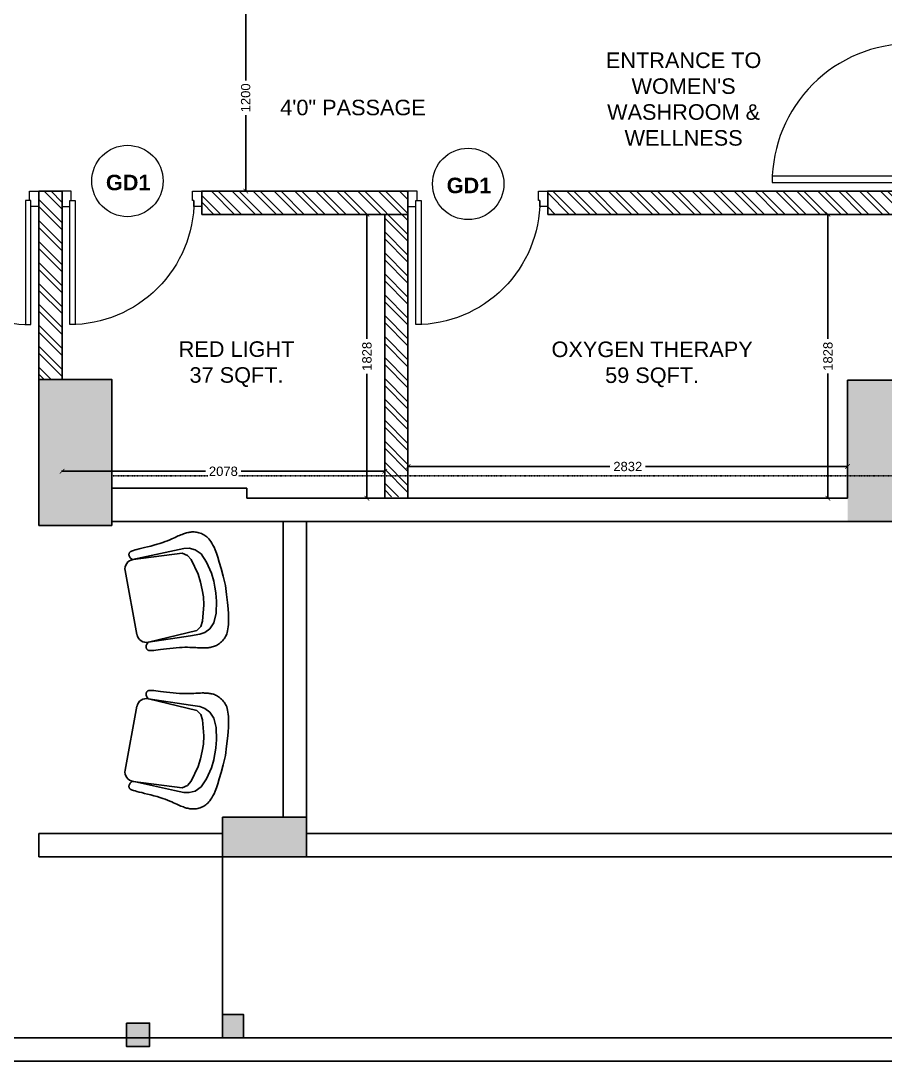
# Model space of a CAD drawing. Header units: millimetres. Extents: x 1464389 to 1998638, y -29162 to 256806.
# Drawn here: x 1623684 to 1629252, y 203729 to 210429 of the extents above; entities that cross this region are included whole.
import ezdxf

# ---------------------------------------------------------------- set-up
doc = ezdxf.new("R2010")
doc.units = ezdxf.units.MM
doc.header["$LTSCALE"] = 15
doc.header["$PDMODE"] = 35
doc.linetypes.add('DASHED2', pattern=[0.375, 0.25, -0.125])
doc.layers.get('0').update_dxf_attribs({"lineweight": 5})
for name, color, linetype in [('A-TEXT', 4, 'Continuous'), ('GFC Columns', 6, 'Continuous'), ('GFC Walls', 14, 'Continuous'), ('NEW WALL', 5, 'Continuous'), ('S-col-3', 3, 'Continuous'), ('Text', 250, 'Continuous')]:
    doc.layers.add(name, color=color, linetype=linetype)
for name, color, linetype, lineweight in [('A-Walls', 1, 'Continuous', 30), ('dimension', 1, 'Continuous', 25), ('DOOR', 124, 'Continuous', 9), ('floor raising', 210, 'Continuous', 9), ('Hatch', 252, 'Continuous', 15), ('ledge wall line', 252, 'Continuous', 13)]:
    doc.layers.add(name, color=color, linetype=linetype, lineweight=lineweight)
doc.layers.add('Furnitures', color=7, linetype='Continuous', lineweight=25, true_color=0x753b00)
doc.styles.add('ARIAL', font='arial.ttf')
doc.dimstyles.new('SC-25', dxfattribs={"dimtxt": 60, "dimasz": 30, "dimexe": 0, "dimexo": 0, "dimgap": 25, "dimtad": 0, "dimdec": 0, "dimzin": 0, "dimdsep": 46, "dimtxsty": 'ARIAL', "dimblk": 'ARCHTICK', "dimcen": 0.09, "dimdle": 3, "dimclrd": 251, "dimclre": 251, "dimclrt": 1, "dimadec": 0, "dimazin": 0, "dimtfac": 1, "dimtdec": 0, "dimtofl": 0, "dimtmove": 0, "dimatfit": 2, "dimfxl": 100, "dimtolj": 1, "dimtzin": 0, "dimarcsym": 0})

# ---------------------------------------------------------------- blocks, each defined once
blk = doc.blocks.new('single chir')
for p, q in [((-369961.9, -37581.5), (-369968.9, -37586.1)), ((-369954.8, -37577.3), (-369961.9, -37581.5)), ((-369947.5, -37573.5), (-369954.8, -37577.3)), ((-369940.1, -37570.3), (-369947.5, -37573.5)), ((-369932.7, -37567.4), (-369940.1, -37570.3)), ((-369925.4, -37565.1), (-369932.7, -37567.4)), ((-369918.3, -37563.2), (-369925.4, -37565.1)), ((-369911.2, -37561.8), (-369918.3, -37563.2)), ((-369904.1, -37560.8), (-369911.2, -37561.8)), ((-369897.2, -37560.2), (-369904.1, -37560.8)), ((-369890.2, -37560), (-369897.2, -37560.2)), ((-369883.3, -37560.1), (-369890.2, -37560)), ((-369876.3, -37560.4), (-369883.3, -37560.1)), ((-369869.2, -37561), (-369876.3, -37560.4)), ((-369862.1, -37561.8), (-369869.2, -37561)), ((-369854.8, -37562.8), (-369862.1, -37561.8)), ((-369847.2, -37564), (-369854.8, -37562.8)), ((-369839.3, -37565.5), (-369847.2, -37564)), ((-369831, -37567.2), (-369839.3, -37565.5)), ((-369822.2, -37569.3), (-369831, -37567.2)), ((-369812.8, -37571.5), (-369822.2, -37569.3)), ((-369802.7, -37574.1), (-369812.8, -37571.5)), ((-369791.9, -37577), (-369802.7, -37574.1)), ((-369780.3, -37580), (-369791.9, -37577)), ((-369767.7, -37583.3), (-369780.3, -37580)), ((-370014.2, -37642.7), (-370018.8, -37654.1)), ((-370009.4, -37632.6), (-370014.2, -37642.7)), ((-370004.5, -37623.7), (-370009.4, -37632.6)), ((-369999.3, -37615.8), (-370004.5, -37623.7)), ((-369993.9, -37608.7), (-369999.3, -37615.8)), ((-369988.1, -37602.3), (-369993.9, -37608.7)), ((-369982.1, -37596.5), (-369988.1, -37602.3)), ((-369975.6, -37591.1), (-369982.1, -37596.5)), ((-369968.9, -37586.1), (-369975.6, -37591.1)), ((-369754.1, -37586.6), (-369767.7, -37583.3)), ((-369739.5, -37589.9), (-369754.1, -37586.6)), ((-369723.7, -37593), (-369739.5, -37589.9)), ((-369706.7, -37596.1), (-369723.7, -37593)), ((-369688.3, -37598.8), (-369706.7, -37596.1)), ((-369668.7, -37601.3), (-369688.3, -37598.8)), ((-369648.1, -37603.5), (-369668.7, -37601.3)), ((-369627.2, -37605.4), (-369648.1, -37603.5)), ((-369606.5, -37607.1), (-369627.2, -37605.4)), ((-369586.4, -37608.6), (-369606.5, -37607.1)), ((-369567.6, -37609.9), (-369586.4, -37608.6)), ((-369550.5, -37611.2), (-369567.6, -37609.9)), ((-369535.6, -37612.3), (-369550.5, -37611.2)), ((-369523.3, -37613.5), (-369535.6, -37612.3)), ((-369513.5, -37614.6), (-369523.3, -37613.5)), ((-369505.8, -37615.7), (-369513.5, -37614.6)), ((-369499.8, -37616.8), (-369505.8, -37615.7)), ((-369495.4, -37617.9), (-369499.8, -37616.8)), ((-369492.1, -37619.1), (-369495.4, -37617.9)), ((-369489.6, -37620.4), (-369492.1, -37619.1)), ((-369487.6, -37621.8), (-369489.6, -37620.4)), ((-369485.9, -37623.3), (-369487.6, -37621.8)), ((-369484.3, -37624.9), (-369485.9, -37623.3)), ((-369482.9, -37626.7), (-369484.3, -37624.9)), ((-369481.8, -37628.6), (-369482.9, -37626.7)), ((-369480.8, -37630.8), (-369481.8, -37628.6)), ((-369481.8, -37653.1), (-369480.3, -37649)), ((-369480, -37633.2), (-369480.8, -37630.8)), ((-369480.3, -37649), (-369479.5, -37645.3)), ((-369479.5, -37635.8), (-369480, -37633.2)), ((-369479.2, -37638.7), (-369479.5, -37635.8)), ((-369479.5, -37645.3), (-369479.2, -37641.8)), ((-369479.2, -37641.8), (-369479.2, -37638.7)), ((-370032.1, -37699.2), (-370036.4, -37721)), ((-370027.7, -37681.7), (-370032.1, -37699.2)), ((-370023.3, -37667), (-370027.7, -37681.7)), ((-370018.8, -37654.1), (-370023.3, -37667)), ((-369937.6, -37710.5), (-369964.5, -37767.8)), ((-369905.4, -37677.5), (-369937.6, -37710.5)), ((-369868, -37661.3), (-369905.4, -37677.5)), ((-369869.1, -37735.8), (-369850, -37704.4)), ((-369834.4, -37656.2), (-369868, -37661.3)), ((-369850, -37704.4), (-369819.9, -37684.4)), ((-369773, -37659), (-369834.4, -37656.2)), ((-369819.9, -37684.4), (-369500.4, -37672.2)), ((-369497.1, -37672.2), (-369773, -37659)), ((-369503.1, -37672.7), (-369503.1, -37672.3)), ((-369502.4, -37672.3), (-369503.1, -37672.7)), ((-369497.1, -37672.2), (-369491.6, -37666.9)), ((-369491.6, -37666.9), (-369487.3, -37662)), ((-369487.3, -37662), (-369484.1, -37657.4)), ((-369484.1, -37657.4), (-369481.8, -37653.1)), ((-370045.1, -37781.9), (-370049.4, -37823.6)), ((-370040.8, -37748.1), (-370045.1, -37781.9)), ((-370036.4, -37721), (-370040.8, -37748.1)), ((-369964.5, -37767.8), (-369982.4, -37843.9)), ((-369896.7, -37835.9), (-369869.1, -37735.8)), ((-369437.2, -37733.9), (-369443.6, -38153.1)), ((-370049.4, -37823.6), (-370053.8, -37874.6)), ((-369982.4, -37843.9), (-369988.8, -37896)), ((-369904.9, -37888), (-369896.7, -37835.9)), ((-370053.8, -37874.6), (-370058.2, -37935.9)), ((-369988.8, -37896), (-369989.5, -37937)), ((-369905.7, -37938.2), (-369904.9, -37888)), ((-370055.7, -37996.2), (-370058.2, -37935.9)), ((-369990, -37974.3), (-369989.4, -37933.4)), ((-369985.2, -38026.6), (-369990, -37974.3)), ((-369906.4, -37984.8), (-369905.7, -37938.2)), ((-369899.8, -38037.1), (-369906.4, -37984.8)), ((-370052.8, -38046.3), (-370055.7, -37996.2)), ((-370049.7, -38087.5), (-370052.8, -38046.3)), ((-369969.7, -38103.2), (-369985.2, -38026.6)), ((-369875.3, -38138), (-369899.8, -38037.1)), ((-370046.5, -38121), (-370049.7, -38087.5)), ((-369944.5, -38161.3), (-369969.7, -38103.2)), ((-370043, -38148), (-370046.5, -38121)), ((-370039.3, -38169.7), (-370043, -38148)), ((-370035.5, -38187.4), (-370039.3, -38169.7)), ((-369913.4, -38195.3), (-369944.5, -38161.3)), ((-369857.1, -38170), (-369875.3, -38138)), ((-369827.7, -38190.9), (-369857.1, -38170)), ((-370031.5, -38202.2), (-370035.5, -38187.4)), ((-370027.4, -38215.2), (-370031.5, -38202.2)), ((-370023.2, -38226.8), (-370027.4, -38215.2)), ((-370018.7, -38237), (-370023.2, -38226.8)), ((-370014, -38246.1), (-370018.7, -38237)), ((-370009.1, -38254.1), (-370014, -38246.1)), ((-369876.4, -38212.7), (-369913.4, -38195.3)), ((-369843, -38218.8), (-369876.4, -38212.7)), ((-369781.6, -38217.8), (-369843, -38218.8)), ((-369508.6, -38212.9), (-369827.7, -38190.9)), ((-369505.4, -38213.1), (-369781.6, -38217.8)), ((-369505.4, -38213.1), (-369500.1, -38218.5)), ((-369500.1, -38218.5), (-369495.9, -38223.5)), ((-369495.9, -38223.5), (-369492.9, -38228.3)), ((-369492.9, -38228.3), (-369490.7, -38232.7)), ((-369490.7, -38232.7), (-369489.3, -38236.7)), ((-369489.5, -38252.6), (-369490.3, -38255)), ((-369488.9, -38250), (-369489.5, -38252.6)), ((-369489.3, -38236.7), (-369488.6, -38240.5)), ((-369488.5, -38247.2), (-369488.9, -38250)), ((-369488.6, -38240.5), (-369488.4, -38244)), ((-369488.4, -38244), (-369488.5, -38247.2)), ((-370003.9, -38261.3), (-370009.1, -38254.1)), ((-369998.3, -38267.9), (-370003.9, -38261.3)), ((-369992.4, -38273.9), (-369998.3, -38267.9)), ((-369986.2, -38279.5), (-369992.4, -38273.9)), ((-369979.6, -38284.7), (-369986.2, -38279.5)), ((-369972.8, -38289.5), (-369979.6, -38284.7)), ((-369965.7, -38293.9), (-369972.8, -38289.5)), ((-369958.5, -38297.9), (-369965.7, -38293.9)), ((-369951.3, -38301.4), (-369958.5, -38297.9)), ((-369944, -38304.5), (-369951.3, -38301.4)), ((-369936.8, -38307), (-369944, -38304.5)), ((-369929.7, -38309.1), (-369936.8, -38307)), ((-369922.6, -38310.7), (-369929.7, -38309.1)), ((-369915.6, -38311.9), (-369922.6, -38310.7)), ((-369908.7, -38312.7), (-369915.6, -38311.9)), ((-369901.7, -38313.2), (-369908.7, -38312.7)), ((-369894.8, -38313.4), (-369901.7, -38313.2)), ((-369887.8, -38313.2), (-369894.8, -38313.4)), ((-369880.7, -38312.9), (-369887.8, -38313.2)), ((-369873.6, -38312.3), (-369880.7, -38312.9)), ((-369866.2, -38311.5), (-369873.6, -38312.3)), ((-369858.6, -38310.5), (-369866.2, -38311.5)), ((-369850.7, -38309.2), (-369858.6, -38310.5)), ((-369842.3, -38307.8), (-369850.7, -38309.2)), ((-369833.5, -38306), (-369842.3, -38307.8)), ((-369824, -38304), (-369833.5, -38306)), ((-369813.9, -38301.8), (-369824, -38304)), ((-369803, -38299.3), (-369813.9, -38301.8)), ((-369791.2, -38296.5), (-369803, -38299.3)), ((-369778.6, -38293.7), (-369791.2, -38296.5)), ((-369764.9, -38290.8), (-369778.6, -38293.7)), ((-369750.2, -38288), (-369764.9, -38290.8)), ((-369734.3, -38285.3), (-369750.2, -38288)), ((-369717.2, -38282.8), (-369734.3, -38285.3)), ((-369698.7, -38280.6), (-369717.2, -38282.8)), ((-369679, -38278.7), (-369698.7, -38280.6)), ((-369658.4, -38277.2), (-369679, -38278.7)), ((-369637.5, -38275.9), (-369658.4, -38277.2)), ((-369616.7, -38274.8), (-369637.5, -38275.9)), ((-369596.6, -38273.9), (-369616.7, -38274.8)), ((-369577.7, -38273.2), (-369596.6, -38273.9)), ((-369560.6, -38272.4), (-369577.7, -38273.2)), ((-369545.7, -38271.7), (-369560.6, -38272.4)), ((-369533.4, -38271), (-369545.7, -38271.7)), ((-369523.5, -38270.2), (-369533.4, -38271)), ((-369515.8, -38269.3), (-369523.5, -38270.2)), ((-369509.8, -38268.4), (-369515.8, -38269.3)), ((-369505.3, -38267.4), (-369509.8, -38268.4)), ((-369502, -38266.3), (-369505.3, -38267.4)), ((-369499.5, -38265.1), (-369502, -38266.3)), ((-369497.5, -38263.8), (-369499.5, -38265.1)), ((-369495.7, -38262.3), (-369497.5, -38263.8)), ((-369494, -38260.8), (-369495.7, -38262.3)), ((-369492.6, -38259), (-369494, -38260.8)), ((-369491.4, -38257.1), (-369492.6, -38259)), ((-369490.3, -38255), (-369491.4, -38257.1))]:
    blk.add_line(p, q)
for centre, start, end in [((-369498, -37733), 359.12311, 92.18177), ((-369504.5, -38152.2), 266.06446, 359.12311)]:
    blk.add_arc(centre, 60.8, start, end)
blk = doc.blocks.new('terrace site dwg')
at = {"layer": 'Hatch'}
h = blk.add_hatch(color=256, dxfattribs=at)
h.dxf.hatch_style = 1
h.paths.add_polyline_path([(2564955.5, 867086.2), (2564805.5, 867086.2), (2564805.5, 866936.2), (2564955.5, 866936.2)])
h.paths.add_polyline_path([(2563234.3, 867086.2), (2563139.5, 867086.2), (2563139.5, 866936.2), (2563234.3, 866936.2)])
h.paths.add_polyline_path([(2563139.5, 867086.2), (2563084.5, 867086.2), (2563084.5, 866936.2), (2563139.5, 866936.2)])
h.paths.add_polyline_path([(2563234.5, 861453.2), (2563084.5, 861453.2), (2563084.5, 861303.2), (2563234.5, 861303.2)])
h.paths.add_polyline_path([(2564955.5, 861453.2), (2564805.5, 861453.2), (2564805.5, 861303.2), (2564955.5, 861303.2)])
h.paths.add_polyline_path([(2563234.5, 858838.2), (2563139.5, 858838.2), (2563139.5, 858868.2), (2563084.5, 858868.2), (2563084.5, 858718.2), (2563234.5, 858718.2)])
h.paths.add_polyline_path([(2563234.5, 858868.2), (2563139.5, 858868.2), (2563139.5, 858838.2), (2563234.5, 858838.2)], flags=17)
h.paths.add_polyline_path([(2564955.5, 858113.2), (2564805.5, 858113.2), (2564805.5, 857963.2), (2564955.5, 857963.2)])
h.paths.add_polyline_path([(2569128.5, 858113.2), (2568978.5, 858113.2), (2568978.5, 858018.2), (2569128.5, 858018.2)])
h.paths.add_polyline_path([(2569128.5, 858018.2), (2568978.5, 858018.2), (2568978.5, 857963.2), (2569128.5, 857963.2)])
h.paths.add_polyline_path([(2569734, 858168.2), (2569598.5, 858168.2), (2569598.5, 858018.2), (2569734, 858018.2)])
h.paths.add_polyline_path([(2582058.5, 861483.2), (2581878.5, 861483.2), (2581878.5, 861333.2), (2582058.5, 861333.2)])
h.paths.add_polyline_path([(2582028.5, 867086.2), (2581908.5, 867086.2), (2581908.5, 866936.2), (2582028.5, 866936.2)])
h.paths.add_polyline_path([(2581908.5, 867086.2), (2581878.5, 867086.2), (2581878.5, 866936.2), (2581908.5, 866936.2)])
h.paths.add_polyline_path([(2582028.5, 869698.2), (2581878.5, 869698.2), (2581878.5, 869548.2), (2582028.5, 869548.2)])
h.paths.add_polyline_path([(2574344.5, 867086.2), (2574194.5, 867086.2), (2574194.5, 866936.2), (2574344.5, 866936.2)])
h.paths.add_polyline_path([(2578937.5, 867086.2), (2578787.5, 867086.2), (2578787.5, 866936.2), (2578937.5, 866936.2)])
h.paths.add_polyline_path([(2574962.5, 872568.2), (2574812.5, 872568.2), (2574812.5, 872448.2), (2574962.5, 872448.2)])
h.paths.add_polyline_path([(2578897.5, 872568.2), (2578747.5, 872568.2), (2578747.5, 872418.2), (2578897.5, 872418.2)])
h.paths.add_polyline_path([(2569139.5, 867086.2), (2568989.5, 867086.2), (2568989.5, 866936.2), (2569139.5, 866936.2)])
h.paths.add_polyline_path([(2563234.5, 872568.2), (2563084.5, 872568.2), (2563084.5, 872418.2), (2563138.3, 872418.2), (2563138.3, 872448.2), (2563234.5, 872448.2)])
h.paths.add_polyline_path([(2565124.5, 872568.2), (2564974.5, 872568.2), (2564974.5, 872448.2), (2565124.5, 872448.2)])
h.paths.add_polyline_path([(2565124.5, 872448.1), (2564974.5, 872448.1), (2564974.5, 872418.2), (2565124.5, 872418.2)])
h.paths.add_polyline_path([(2563234.5, 872448.2), (2563138.3, 872448.2), (2563138.3, 872418.2), (2563234.5, 872418.2)], flags=17)
at = {"layer": 'GFC Columns'}
for p, q in [((2568414.5, 862258.2), (2568414.5, 861318.2)), ((2568414.5, 861318.2), (2568884.5, 861318.2))]:
    blk.add_line(p, q, dxfattribs=at)
for points in [[(2568884.5, 861318.2), (2568884.5, 862258.2), (2568414.5, 862258.2)], [(2573624.5, 861493.2), (2573624.5, 862253.2), (2574099.5, 862253.2), (2574099.5, 861493.2)], [(2568978.5, 858113.2), (2569128.5, 858113.2), (2569128.5, 857963.2), (2568978.5, 857963.2), (2568978.5, 858113.2)]]:
    blk.add_lwpolyline(points, dxfattribs=at)
for points in [[(2569598.5, 859439.6), (2570138.5, 859439.6), (2570138.5, 859184.6), (2569598.5, 859184.6)], [(2569598.5, 858168.2), (2569734, 858168.2), (2569734, 858018.2), (2569598.5, 858018.2)]]:
    blk.add_lwpolyline(points, close=True, dxfattribs=at)
at = {"layer": 'GFC Walls'}
for p, q in [((2569754.5, 861558.2), (2568884.5, 861558.2)), ((2569754.5, 861493.2), (2569754.5, 861558.2)), ((2573624.5, 861493.2), (2569754.5, 861493.2)), ((2574099.5, 861343.2), (2568884.5, 861343.2)), ((2568884.5, 861343.2), (2569988.5, 861343.2)), ((2569988.5, 861343.2), (2569988.5, 859439.6)), ((2570138.5, 861343.2), (2570138.5, 859439.6)), ((2569598.5, 859334.6), (2568414.5, 859334.6)), ((2568414.5, 859334.6), (2568414.5, 859184.6)), ((2570138.5, 859334.6), (2576488.5, 859334.6)), ((2569598.5, 859184.6), (2568414.5, 859184.6)), ((2569598.5, 859184.6), (2569598.5, 858168.2)), ((2570138.5, 859184.6), (2576488.5, 859184.6)), ((2564955.5, 858018.2), (2576488.5, 858018.2)), ((2564775.5, 857868.2), (2576638.5, 857868.2))]:
    blk.add_line(p, q, dxfattribs=at)
at = {"layer": 'GFC Walls', "color": 252, "linetype": 'DASHED2', "ltscale": 0.01, "true_color": 0x939598}
blk.add_lwpolyline([(2568885.5, 861638.2), (2576488.5, 861638.2)], dxfattribs=at)
blk = doc.blocks.new('_ArchTick')
at = {"color": 0, "linetype": 'ByBlock', "const_width": 0.15}
blk.add_lwpolyline([(-0.5, -0.5), (0.5, 0.5)], dxfattribs=at)
blk = doc.blocks.new('*D1870')
at = {"layer": 'Defpoints', "color": 0, "transparency": 16777216}
for p in [(1623949.6, 207527.8), (1626027.7, 207527.8), (1626027.7, 207527.8)]:
    blk.add_point(p, dxfattribs=at)
at = {"layer": 'dimension', "color": 251, "lineweight": -2, "transparency": 16777216}
for p, q in [((1623946.6, 207527.8), (1624873.5, 207527.8)), ((1623949.6, 207527.8), (1623949.6, 207527.8)), ((1626030.7, 207527.8), (1625103.8, 207527.8))]:
    blk.add_line(p, q, dxfattribs=at)
at = {"layer": 'dimension', "color": 251, "lineweight": -2, "transparency": 16777216, "xscale": 30, "yscale": 30, "zscale": 30, "rotation": 180}
blk.add_blockref('_ArchTick', (1623949.6, 207527.8), dxfattribs=at)
at = {"layer": 'dimension', "color": 251, "lineweight": -2, "transparency": 16777216, "xscale": 30, "yscale": 30, "zscale": 30}
blk.add_blockref('_ArchTick', (1626027.7, 207527.8), dxfattribs=at)
at = {"layer": 'dimension', "color": 1, "transparency": 16777216, "insert": (1624988.6, 207527.8), "char_height": 60, "attachment_point": 5, "style": 'ARIAL', "bg_fill": 3, "box_fill_scale": 1.1, "bg_fill_color": 256, "bg_fill_true_color": 13158600, "bg_fill_transparency": 0}
blk.add_mtext('\\A1;2078', dxfattribs=at)
blk = doc.blocks.new('*D1871')
at = {"layer": 'Defpoints', "color": 0, "transparency": 16777216}
for p in [(1626027.6, 209182.5), (1625913.4, 207354.3), (1626027.7, 207354.3)]:
    blk.add_point(p, dxfattribs=at)
at = {"layer": 'dimension', "color": 251, "lineweight": -2, "transparency": 16777216}
for p, q in [((1625913.4, 209185.5), (1625913.4, 208380.2)), ((1626027.6, 209182.5), (1625913.4, 209182.5)), ((1625913.4, 207351.3), (1625913.4, 208156.6)), ((1626027.7, 207354.3), (1625913.4, 207354.3))]:
    blk.add_line(p, q, dxfattribs=at)
at = {"layer": 'dimension', "color": 251, "lineweight": -2, "transparency": 16777216, "xscale": 30, "yscale": 30, "zscale": 30}
for p, rotation in [((1625913.4, 209182.5), 90), ((1625913.4, 207354.3), 270)]:
    blk.add_blockref('_ArchTick', p, dxfattribs=dict(at, rotation=rotation))
at = {"layer": 'dimension', "color": 1, "transparency": 16777216, "insert": (1625913.4, 208268.4), "char_height": 60, "attachment_point": 5, "rotation": 90, "style": 'ARIAL', "bg_fill": 3, "box_fill_scale": 1.1, "bg_fill_color": 256, "bg_fill_true_color": 13158600, "bg_fill_transparency": 0}
blk.add_mtext('\\A1;1828', dxfattribs=at)
blk = doc.blocks.new('*D1872')
at = {"layer": 'Defpoints', "color": 0, "transparency": 16777216}
for p in [(1628883.2, 209182.5), (1628883.2, 207354.5), (1628883.2, 207354.5)]:
    blk.add_point(p, dxfattribs=at)
at = {"layer": 'dimension', "color": 251, "lineweight": -2, "transparency": 16777216}
for p, q in [((1628883.2, 209185.5), (1628883.2, 208380.3)), ((1628883.2, 207351.5), (1628883.2, 208156.7))]:
    blk.add_line(p, q, dxfattribs=at)
at = {"layer": 'dimension', "color": 251, "lineweight": -2, "transparency": 16777216, "xscale": 30, "yscale": 30, "zscale": 30}
for p, rotation in [((1628883.2, 209182.5), 90), ((1628883.2, 207354.5), 270)]:
    blk.add_blockref('_ArchTick', p, dxfattribs=dict(at, rotation=rotation))
at = {"layer": 'dimension', "color": 1, "transparency": 16777216, "insert": (1628883.2, 208268.5), "char_height": 60, "attachment_point": 5, "rotation": 90, "style": 'ARIAL', "bg_fill": 3, "box_fill_scale": 1.1, "bg_fill_color": 256, "bg_fill_true_color": 13158600, "bg_fill_transparency": 0}
blk.add_mtext('\\A1;1828', dxfattribs=at)
blk = doc.blocks.new('*D1876')
at = {"layer": 'Defpoints', "color": 0, "transparency": 16777216}
for p in [(1626177.7, 207558.4), (1626177.7, 207364.3), (1629009.6, 207354.5)]:
    blk.add_point(p, dxfattribs=at)
at = {"layer": 'floor raising', "color": 251, "lineweight": -2, "transparency": 16777216}
for p, q in [((1626174.7, 207558.4), (1627478.8, 207558.4)), ((1626177.7, 207364.3), (1626177.7, 207558.4)), ((1629012.6, 207558.4), (1627708.4, 207558.4)), ((1629009.6, 207354.5), (1629009.6, 207558.4))]:
    blk.add_line(p, q, dxfattribs=at)
at = {"layer": 'floor raising', "color": 251, "lineweight": -2, "transparency": 16777216, "xscale": 30, "yscale": 30, "zscale": 30, "rotation": 180}
blk.add_blockref('_ArchTick', (1626177.7, 207558.4), dxfattribs=at)
at = {"layer": 'floor raising', "color": 251, "lineweight": -2, "transparency": 16777216, "xscale": 30, "yscale": 30, "zscale": 30}
blk.add_blockref('_ArchTick', (1629009.6, 207558.4), dxfattribs=at)
at = {"layer": 'floor raising', "color": 1, "transparency": 16777216, "insert": (1627593.6, 207558.4), "char_height": 60, "attachment_point": 5, "style": 'ARIAL', "bg_fill": 3, "box_fill_scale": 1.1, "bg_fill_color": 256, "bg_fill_true_color": 13158600, "bg_fill_transparency": 0}
blk.add_mtext('\\A1;2832', dxfattribs=at)
blk = doc.blocks.new('*D1877')
at = {"layer": 'Defpoints', "color": 0, "transparency": 16777216}
for p in [(1625338.6, 210532.6), (1625132.2, 209332.6), (1625328.9, 209332.6)]:
    blk.add_point(p, dxfattribs=at)
at = {"layer": 'floor raising', "color": 251, "lineweight": -2, "transparency": 16777216}
for p, q in [((1625132.2, 210535.6), (1625132.2, 210044.2)), ((1625338.6, 210532.6), (1625132.2, 210532.6)), ((1625132.2, 209329.6), (1625132.2, 209820.9)), ((1625328.9, 209332.6), (1625132.2, 209332.6))]:
    blk.add_line(p, q, dxfattribs=at)
at = {"layer": 'floor raising', "color": 251, "lineweight": -2, "transparency": 16777216, "xscale": 30, "yscale": 30, "zscale": 30}
for p, rotation in [((1625132.2, 210532.6), 90), ((1625132.2, 209332.6), 270)]:
    blk.add_blockref('_ArchTick', p, dxfattribs=dict(at, rotation=rotation))
at = {"layer": 'floor raising', "color": 1, "transparency": 16777216, "insert": (1625132.2, 209932.6), "char_height": 60, "attachment_point": 5, "rotation": 90, "style": 'ARIAL', "bg_fill": 3, "box_fill_scale": 1.1, "bg_fill_color": 256, "bg_fill_true_color": 13158600, "bg_fill_transparency": 0}
blk.add_mtext('\\A1;1200', dxfattribs=at)
blk = doc.blocks.new('D900')
for points in [[(0, 840), (0, 900), (100, 900), (100, 850), (60, 850), (60, 840)], [(0, 60), (0, 0), (100, 0), (100, 50), (60, 50), (60, 60)]]:
    blk.add_lwpolyline(points, close=True)
blk.add_lwpolyline([(60, 850, -0.414214), (860, 50), (60, 50), (60, 85), (859.2, 85)], format="xyb")
blk = doc.blocks.new('DOOR TERRACE')
at = {"layer": 'DOOR'}
for p, xscale, yscale, zscale, rotation in [((1160325.1, -155014.6), -1.116678623133509, 1.116678623133509, 1.116678623133509, 359.9999999804764), ((1154640.1, -155014.6), -0.9999563330010446, 0.9999563330010446, 0.9999563330010446, 89.99999998047635), ((1157018.8, -155014.6), 1.000017408152323, 1.000017408152323, 1.000017408152323, 270.0000000195236)]:
    blk.add_blockref('D900', p, dxfattribs=dict(at, xscale=xscale, yscale=yscale, zscale=zscale, rotation=rotation))
at = {"layer": 'DOOR', "rotation": 270.0000000195236}
blk.add_blockref('D900', (1154790.1, -155014.6), dxfattribs=at)
blk = doc.blocks.new('LEGEND TERRACE')
for centre in [(1155211.8, -154949.7), (1157406.8, -154968.6)]:
    blk.add_circle(centre, 230)
at = {"layer": 'A-TEXT', "ltscale": 0.25, "char_height": 100, "attachment_point": 1, "style": 'ARIAL'}
for insert in [(1154565.2, -154909.4), (1156760.2, -154928.3)]:
    blk.add_mtext_dynamic_manual_height_columns('\\pxqc,t11;{\\fArial|b1|i0|c0|p34;GD1}', width=1302.77, gutter_width=250, heights=[0], dxfattribs=dict(at, insert=insert))
blk = doc.blocks.new('INTERNAL WALLS FIFFTH')
at = {"layer": 'NEW WALL', "ltscale": 0.25}
for points in [[(1154640.1, -155014.6), (1154790.1, -155014.6), (1154790.8, -156227.5), (1154640.8, -156227.5)], [(1155690.1, -155164.6), (1157018.8, -155164.6), (1157018.8, -155014.6), (1155690.1, -155014.6)], [(1157018.8, -156992.7), (1156868.8, -156992.7), (1156868.8, -155164.6), (1157018.8, -155164.6)]]:
    blk.add_lwpolyline(points, close=True, dxfattribs=at)
at = {"layer": 'NEW WALL', "color": 5, "ltscale": 0.25}
blk.add_lwpolyline([(1157918.8, -155164.6), (1160325.1, -155164.6), (1160325.1, -155014.6), (1157918.8, -155014.6)], close=True, dxfattribs=at)

msp = doc.modelspace()

# ---------------------------------------------------------------- hatches: boundary and pattern name
at = {"layer": 'ledge wall line'}
h = msp.add_hatch(dxfattribs=at)
h.set_pattern_fill('ANSI32', color=256, scale=10, angle=90)
h.set_pattern_definition([(135, (-895972.51, -693955.74), (-67.351921, -67.351921), []), (135, (-895972.51, -693910.84), (-67.351921, -67.351921), [])])
h.paths.add_polyline_path([(1629483.9, 209182.5), (1629333.9, 209182.5), (1629334.6, 208114.5), (1629484.6, 208114.5)])
h.paths.add_polyline_path([(1629483.9, 209332.5), (1627077.6, 209332.5), (1627077.6, 209182.5), (1629483.9, 209182.5)])
h.paths.add_polyline_path([(1629483.2, 210532.5), (1629333.2, 210532.5), (1629333.9, 210332.5), (1629483.9, 210332.5)])
h.paths.add_polyline_path([(1626177.6, 209332.5), (1624848.9, 209332.5), (1624848.9, 209182.5), (1626027.6, 209182.5), (1626027.6, 209182.5), (1626177.6, 209182.5), (1626177.6, 209182.5), (1626027.6, 209182.5), (1626027.7, 207364.3), (1626177.7, 207364.3), (1626177.6, 209182.5), (1626027.6, 209182.5), (1626027.6, 209182.5), (1626177.6, 209182.5)])
h.paths.add_polyline_path([(1623949, 209232.4), (1623948.9, 209232.4), (1623948.9, 209332.4), (1623798.9, 209332.4), (1623798.9, 209232.4), (1623799.6, 208119.5), (1623949.6, 208119.5)])
h.paths.add_polyline_path([(1620340.6, 206102.5), (1620190.6, 206102.5), (1620190.6, 204699.5), (1620340.6, 204699.5)])
h.paths.add_polyline_path([(1620340.6, 209334.5), (1620190.6, 209334.5), (1620190.6, 207314.5), (1620340.6, 207314.5)])
h.paths.add_polyline_path([(1620340.6, 207164.5), (1620190.6, 207164.5), (1620190.6, 207002.5), (1620340.6, 207002.5)])
h.paths.add_polyline_path([(1620340.6, 207002.5), (1620190.6, 207002.5), (1618524.6, 207002.5), (1618524.6, 206852.5), (1620340.6, 206852.5)])
h.paths.add_polyline_path([(1622788.6, 208884.5), (1620340.6, 208884.5), (1620340.6, 208734.5), (1622788.6, 208734.5)])
h.paths.add_polyline_path([(1622788.6, 209183.1), (1622788.6, 209183.1), (1622788.6, 209333.1), (1622788.6, 209606.6), (1622638.6, 209606.6), (1622638.6, 208884.5), (1622788.6, 208884.5)])
h.paths.add_polyline_path([(1622899, 209232.4), (1622898.9, 209232.4), (1622898.9, 209332.4), (1622788.6, 209333.1), (1622788.6, 209183.1), (1622899, 209182.4)])
h.paths.add_polyline_path([(1619440.6, 209334.5), (1618524.6, 209334.5), (1618524.6, 209184.5), (1619440.6, 209184.5)])
h.paths.add_polyline_path([(1620843.9, 210956.7), (1620693.9, 210956.7), (1620693.9, 210506.6), (1620843.9, 210506.6)])
h.paths.add_polyline_path([(1622638.6, 210656.6), (1620843.9, 210656.6), (1620843.9, 210506.6), (1622638.6, 210506.6)])
h.paths.add_polyline_path([(1622638.6, 211856.7), (1620693.9, 211856.7), (1620693.9, 211706.7), (1622638.6, 211706.7)])
h.paths.add_polyline_path([(1622788.6, 214379.9), (1622638.6, 214379.9), (1622638.6, 210506.6), (1622788.6, 210506.6)])
h.paths.add_polyline_path([(1622788.6, 215429.9), (1619725.6, 215429.8), (1619725.6, 215428.9), (1618523.8, 215429.7), (1618523.8, 215279.7), (1619724.2, 215279.8), (1619724.2, 215279.8), (1619874.2, 215279.8), (1622788.6, 215279.9)])
h.paths.add_polyline_path([(1618974.1, 213479.8), (1618524.6, 213479.4), (1618524.6, 213329.4), (1618974.1, 213329.8)])
h.paths.add_polyline_path([(1619724.1, 213329.8), (1619724.2, 215279.8), (1619874.2, 215279.8), (1619874.1, 213479.4), (1620693.9, 213479.7), (1620693.9, 213779.7), (1620843.9, 213779.7), (1620843.9, 212606.7), (1620693.9, 212606.7), (1620693.9, 213329.7), (1619874.1, 213329.4), (1619874.1, 213329.8)])
h.paths.add_polyline_path([(1622638.6, 216659.5), (1621525.8, 216659.5), (1621525.8, 216592.4), (1621525.8, 216509.5), (1622638.6, 216509.5)])
h.paths.add_polyline_path([(1620775.6, 217559.5), (1620625.6, 217559.5), (1620625.6, 216509.5), (1620775.6, 216509.5)])
h.paths.add_polyline_path([(1622788.6, 218309.5), (1622638.6, 218309.5), (1622638.6, 216329.9), (1622688.6, 216329.9), (1622688.6, 216329.9), (1622788.6, 216329.9)])
at = {"layer": 'S-col-3'}
h = msp.add_hatch(color=1, dxfattribs=at)
h.dxf.hatch_style = 1
h.paths.add_polyline_path([(1624269.6, 208119.5), (1623799.6, 208119.5), (1623799.6, 207179.5), (1624269.6, 207179.5)])
h.paths.add_polyline_path([(1625523.6, 205300.9), (1624983.6, 205300.9), (1624983.6, 205045.9), (1625523.6, 205045.9)])
h.paths.add_polyline_path([(1629484.6, 208114.5), (1629009.6, 208114.5), (1629009.6, 207204.5), (1629484.6, 207204.5)])

# ---------------------------------------------------------------- block references
at = {"layer": 'A-Walls'}
msp.add_blockref('terrace site dwg', (-944614.9, -654138.7), dxfattribs=at)
at = {"layer": 'Furnitures', "xscale": -1, "rotation": 9.689982493706077}
msp.add_blockref('single chir', (1253837.5, 181901.1), dxfattribs=at)
at = {"layer": 'Furnitures', "rotation": 170.310017506294}
msp.add_blockref('single chir', (1253837.5, 230589.9), dxfattribs=at)

# ---------------------------------------------------------------- texts
at = {"layer": 'Text', "ltscale": 0.25, "char_height": 100, "attachment_point": 1, "style": 'ARIAL'}
for s, width, insert in [("\\pxqc;ENTRANCE TO WOMEN'S WASHROOM & WELLNESS", 1302.77, (1627301.9, 210224.9)), ('\\pxqc;4\'0" PASSAGE', 1302.77, (1625172.1, 209920.5)), ('\\pxqc;RED LIGHT \\P37 SQFT.', 1689.485, (1624228.5, 208364.9)), ('\\pxqc;OXYGEN THERAPY\\P59 SQFT.', 1689.485, (1626905.8, 208363.4))]:
    msp.add_mtext_dynamic_manual_height_columns(s, width=width, gutter_width=250, heights=[0], dxfattribs=dict(at, insert=insert))

# ---------------------------------------------------------------- next in the draw order: dimensions: what is measured, and where the dimension line sits
at = {"layer": 'dimension'}
dim = msp.add_linear_dim(base=(1628883.2, 207354.5), p1=(1628883.2, 209182.5), p2=(1628883.2, 207354.5), angle=90, dimstyle='SC-25', override={"dimtfill": 1, "dimarcsym": 1}, dxfattribs=at)
dim.commit()
dim.dimension.update_dxf_attribs({"geometry": '*D1872', "text_midpoint": (1628883.2, 208268.5)})
dim = msp.add_linear_dim(base=(1626027.7, 207527.8), p1=(1623949.6, 207527.8), p2=(1626027.7, 207527.8), dimstyle='SC-25', override={"dimtfill": 1, "dimarcsym": 1}, dxfattribs=at)
dim.commit()
dim.dimension.update_dxf_attribs({"geometry": '*D1870', "text_midpoint": (1624988.6, 207527.8)})
at = {"layer": 'floor raising'}
dim = msp.add_linear_dim(base=(1625132.2, 209332.6), p1=(1625338.6, 210532.6), p2=(1625328.9, 209332.6), angle=90, dimstyle='SC-25', override={"dimtfill": 1, "dimarcsym": 1}, dxfattribs=at)
dim.commit()
dim.dimension.update_dxf_attribs({"geometry": '*D1877', "text_midpoint": (1625132.2, 209932.6)})

# ---------------------------------------------------------------- next in the draw order: dimensions: what is measured, and where the dimension line sits
at = {"layer": 'dimension'}
dim = msp.add_linear_dim(base=(1625913.4, 207354.3), p1=(1626027.6, 209182.5), p2=(1626027.7, 207354.3), angle=90, dimstyle='SC-25', override={"dimtfill": 1, "dimarcsym": 1}, dxfattribs=at)
dim.commit()
dim.dimension.update_dxf_attribs({"geometry": '*D1871', "text_midpoint": (1625913.4, 208268.4)})
at = {"layer": 'floor raising'}
dim = msp.add_linear_dim(base=(1626177.7, 207558.4), p1=(1629009.6, 207354.5), p2=(1626177.7, 207364.3), dimstyle='SC-25', override={"dimtfill": 1, "dimarcsym": 1}, dxfattribs=at)
dim.commit()
dim.dimension.update_dxf_attribs({"geometry": '*D1876', "text_midpoint": (1627593.6, 207558.4)})

# ---------------------------------------------------------------- next in the draw order: block references
msp.add_blockref('DOOR TERRACE', (469158.9, 364347))

# ---------------------------------------------------------------- next in the draw order: block references
msp.add_blockref('LEGEND TERRACE', (469158.9, 364347))

# ---------------------------------------------------------------- next in the draw order: block references
msp.add_blockref('INTERNAL WALLS FIFFTH', (469158.9, 364347))

doc.saveas('drawing.dxf')
